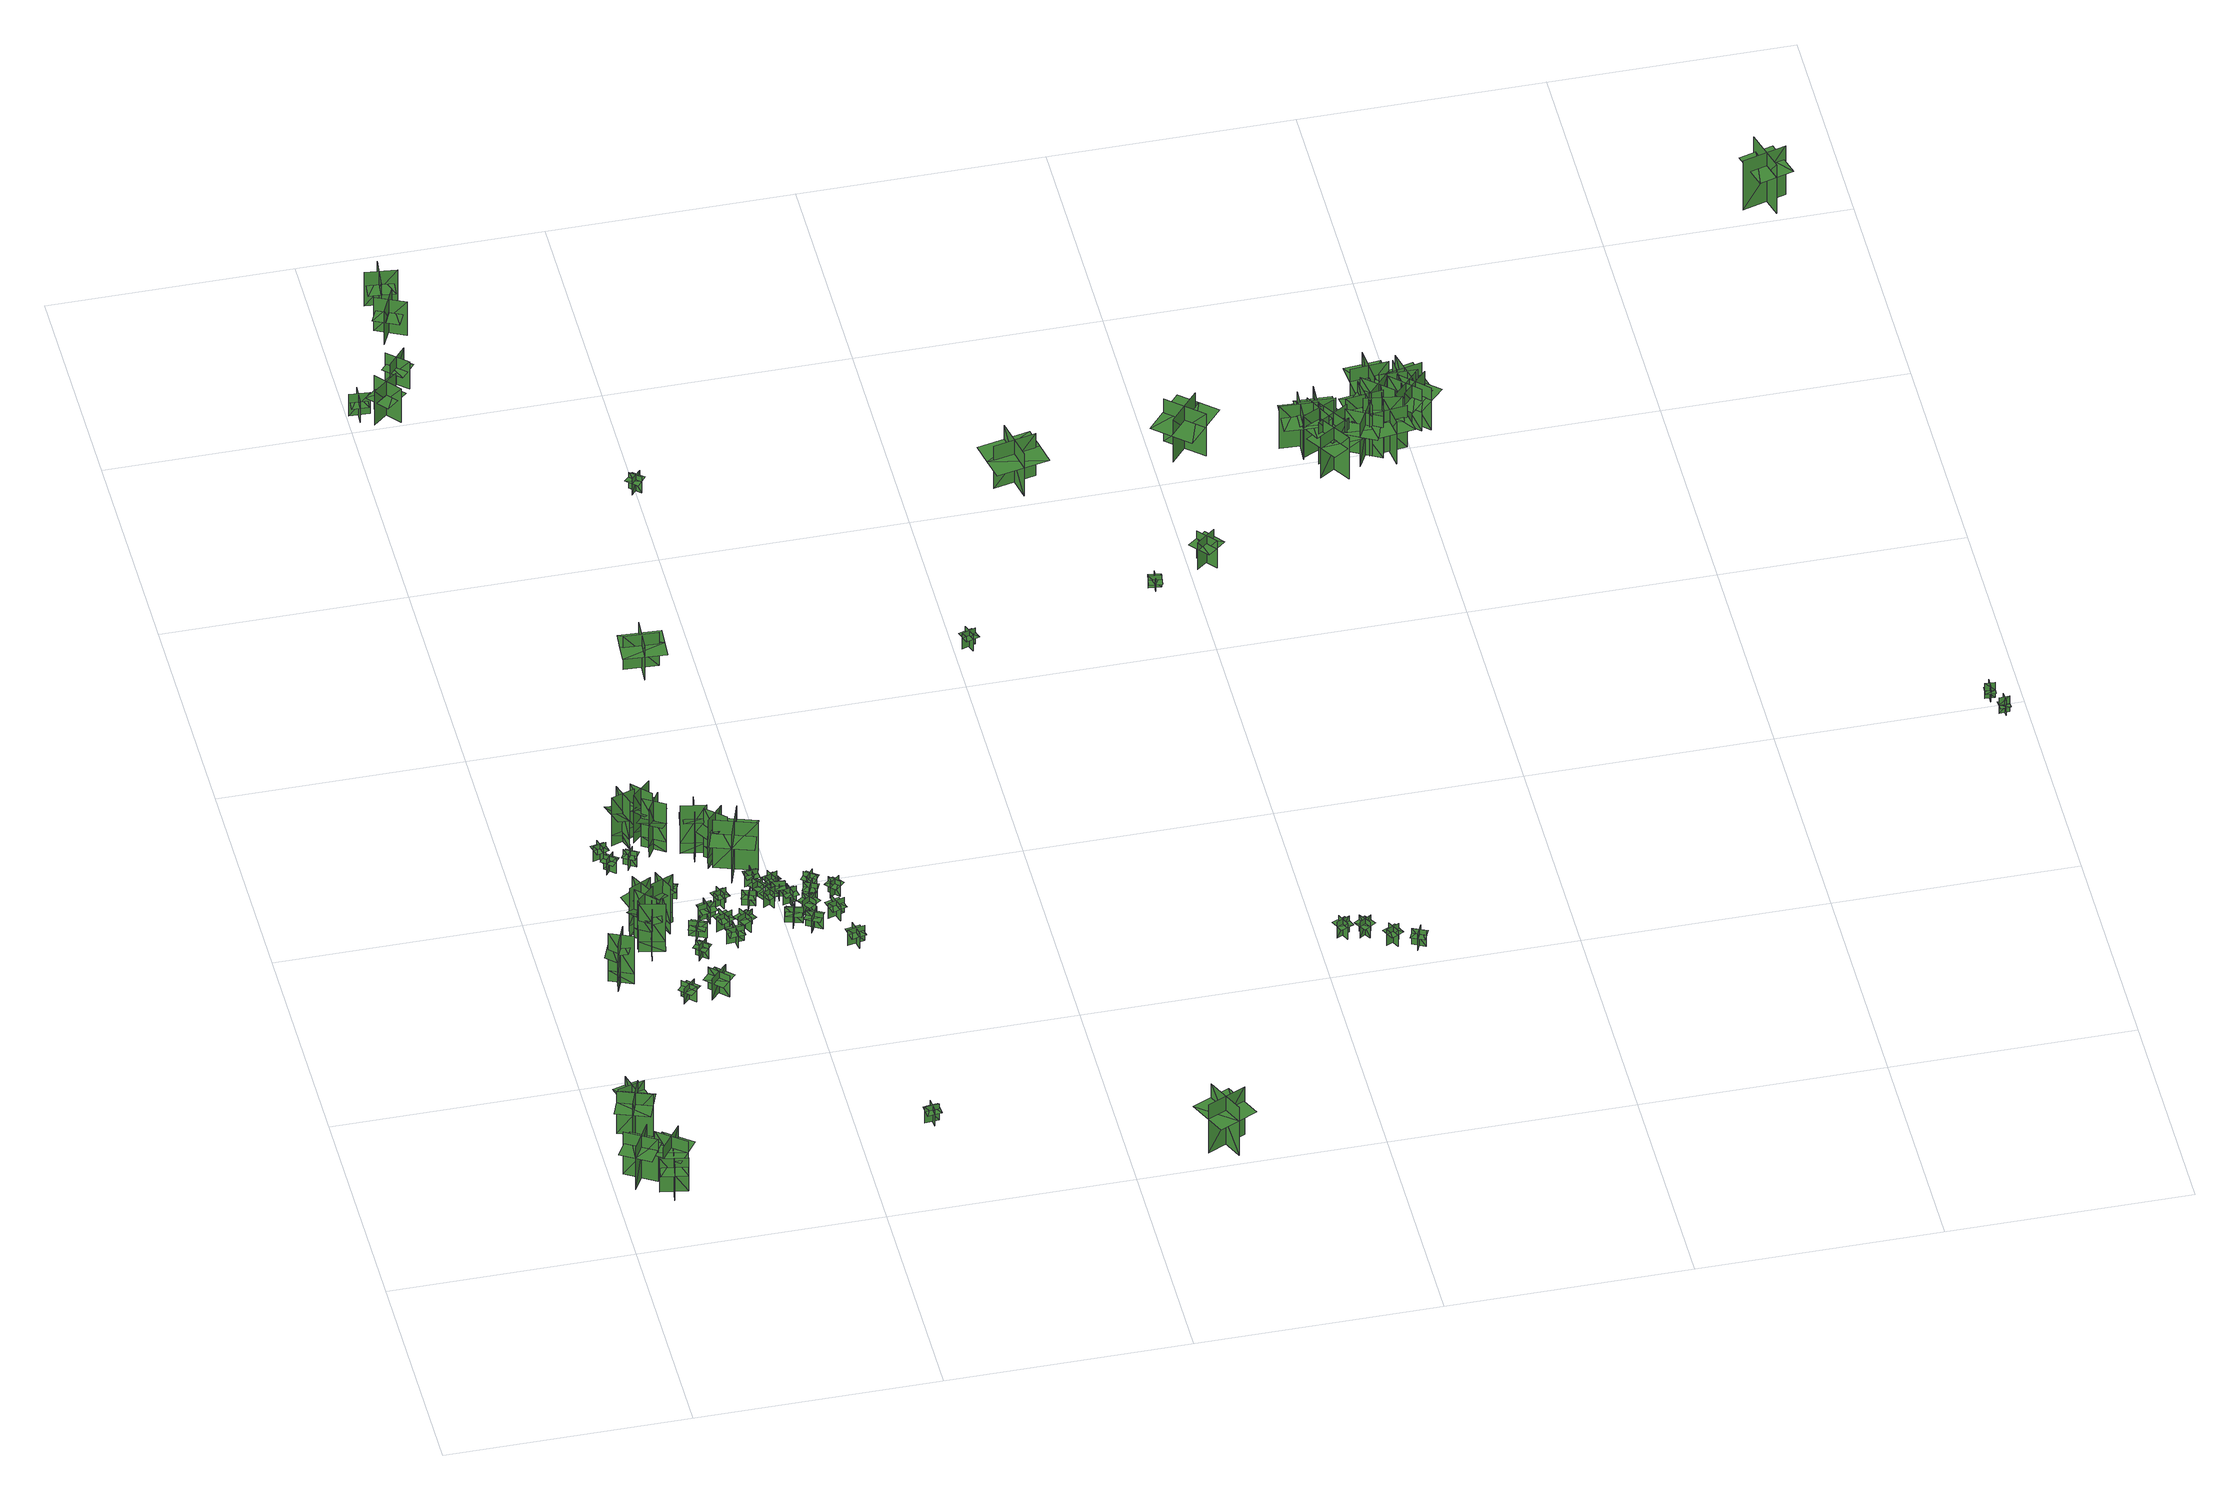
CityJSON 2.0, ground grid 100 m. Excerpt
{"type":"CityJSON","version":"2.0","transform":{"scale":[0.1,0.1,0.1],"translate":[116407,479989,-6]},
"CityObjects":{
"tree1":{"type":"SolitaryVegetationObject","geometry":[{"type":"MultiSurface","lod":"1","boundaries":[[[0,1,2]],[[0,2,3]],[[4,5,6]],[[4,6,7]],[[8,9,10]],[[8,10,11]],[[8,11,12]],[[8,12,13]]]}]},
"tree2":{"type":"SolitaryVegetationObject","geometry":[{"type":"MultiSurface","lod":"1","boundaries":[[[14,15,16]],[[14,16,17]],[[18,19,20]],[[18,20,21]],[[22,23,24]],[[22,24,25]],[[22,25,26]],[[22,26,27]]]}]},
"tree3":{"type":"SolitaryVegetationObject","geometry":[{"type":"MultiSurface","lod":"1","boundaries":[[[28,29,30]],[[28,30,31]],[[32,33,34]],[[32,34,35]],[[36,37,38]],[[36,38,39]],[[36,39,40]],[[36,40,41]]]}]},
"tree4":{"type":"SolitaryVegetationObject","geometry":[{"type":"MultiSurface","lod":"1","boundaries":[[[42,43,44]],[[42,44,45]],[[46,47,48]],[[46,48,49]],[[50,51,52]],[[50,52,53]],[[50,53,54]],[[50,54,55]]]}]},
"tree5":{"type":"SolitaryVegetationObject","geometry":[{"type":"MultiSurface","lod":"1","boundaries":[[[56,57,58]],[[56,58,59]],[[60,61,62]],[[60,62,63]],[[64,65,66]],[[64,66,67]],[[64,67,68]],[[64,68,69]]]}]},
"tree6":{"type":"SolitaryVegetationObject","geometry":[{"type":"MultiSurface","lod":"1","boundaries":[[[70,71,72]],[[70,72,73]],[[74,75,76]],[[74,76,77]],[[78,79,75]],[[78,75,74]],[[80,81,71]],[[80,71,70]],[[82,83,84]],[[82,84,85]],[[86,87,88]],[[86,88,89]]]}]},
"tree7":{"type":"SolitaryVegetationObject","geometry":[{"type":"MultiSurface","lod":"1","boundaries":[[[90,91,92]],[[90,92,93]],[[94,95,96]],[[94,96,97]],[[98,99,100]],[[98,100,101]],[[98,101,102]],[[98,102,103]]]}]},
"tree8":{"type":"SolitaryVegetationObject","geometry":[{"type":"MultiSurface","lod":"1","boundaries":[[[104,105,106]],[[104,106,107]],[[108,109,110]],[[108,110,111]],[[112,113,109]],[[112,109,108]],[[114,115,105]],[[114,105,104]],[[116,117,118]],[[116,118,119]],[[120,121,122]],[[120,122,123]]]}]},
"tree9":{"type":"SolitaryVegetationObject","geometry":[{"type":"MultiSurface","lod":"1","boundaries":[[[124,125,126]],[[124,126,127]],[[128,129,130]],[[128,130,131]],[[132,133,129]],[[132,129,128]],[[134,135,125]],[[134,125,124]],[[136,137,138]],[[136,138,139]],[[140,141,142]],[[140,142,143]]]}]},
"tree10":{"type":"SolitaryVegetationObject","geometry":[{"type":"MultiSurface","lod":"1","boundaries":[[[144,145,146]],[[144,146,147]],[[148,149,150]],[[148,150,151]],[[152,153,149]],[[152,149,148]],[[154,155,145]],[[154,145,144]],[[156,157,158]],[[156,158,159]],[[160,161,162]],[[160,162,163]]]}]},
"tree11":{"type":"SolitaryVegetationObject","geometry":[{"type":"MultiSurface","lod":"1","boundaries":[[[164,165,166]],[[164,166,167]],[[168,169,170]],[[168,170,171]],[[172,173,174]],[[172,174,175]],[[172,175,176]],[[172,176,177]]]}]},
"tree12":{"type":"SolitaryVegetationObject","geometry":[{"type":"MultiSurface","lod":"1","boundaries":[[[178,179,180]],[[178,180,181]],[[182,183,184]],[[182,184,185]],[[186,187,188]],[[186,188,189]],[[186,189,190]],[[186,190,191]]]}]},
"tree13":{"type":"SolitaryVegetationObject","geometry":[{"type":"MultiSurface","lod":"1","boundaries":[[[192,193,194]],[[192,194,195]],[[196,197,198]],[[196,198,199]],[[200,201,197]],[[200,197,196]],[[202,203,193]],[[202,193,192]],[[204,205,206]],[[204,206,207]],[[208,209,210]],[[208,210,211]]]}]},
"tree14":{"type":"SolitaryVegetationObject","geometry":[{"type":"MultiSurface","lod":"1","boundaries":[[[212,213,214]],[[212,214,215]],[[216,217,218]],[[216,218,219]],[[220,221,222]],[[220,222,223]],[[220,223,224]],[[220,224,225]]]}]},
"tree15":{"type":"SolitaryVegetationObject","geometry":[{"type":"MultiSurface","lod":"1","boundaries":[[[226,227,228]],[[226,228,229]],[[230,231,232]],[[230,232,233]],[[234,235,236]],[[234,236,237]],[[234,237,238]],[[234,238,239]]]}]},
"tree16":{"type":"SolitaryVegetationObject","geometry":[{"type":"MultiSurface","lod":"1","boundaries":[[[240,241,242]],[[240,242,243]],[[244,245,246]],[[244,246,247]],[[248,249,250]],[[248,250,251]],[[248,251,252]],[[248,252,253]]]}]},
"tree17":{"type":"SolitaryVegetationObject","geometry":[{"type":"MultiSurface","lod":"1","boundaries":[[[254,255,256]],[[254,256,257]],[[258,259,260]],[[258,260,261]],[[262,263,264]],[[262,264,265]],[[262,265,266]],[[262,266,267]]]}]},
"tree18":{"type":"SolitaryVegetationObject","geometry":[{"type":"MultiSurface","lod":"1","boundaries":[[[268,269,270]],[[268,270,271]],[[272,273,274]],[[272,274,275]],[[276,277,278]],[[276,278,279]],[[276,279,280]],[[276,280,281]]]}]},
"tree19":{"type":"SolitaryVegetationObject","geometry":[{"type":"MultiSurface","lod":"1","boundaries":[[[282,283,284]],[[282,284,285]],[[286,287,288]],[[286,288,289]],[[290,291,287]],[[290,287,286]],[[292,293,283]],[[292,283,282]],[[294,295,296]],[[294,296,297]],[[298,299,300]],[[298,300,301]]]}]},
"tree20":{"type":"SolitaryVegetationObject","geometry":[{"type":"MultiSurface","lod":"1","boundaries":[[[302,303,304]],[[302,304,305]],[[306,307,308]],[[306,308,309]],[[310,311,312]],[[310,312,313]],[[310,313,314]],[[310,314,315]]]}]},
"tree21":{"type":"SolitaryVegetationObject","geometry":[{"type":"MultiSurface","lod":"1","boundaries":[[[316,317,318]],[[316,318,319]],[[320,321,322]],[[320,322,323]],[[324,325,321]],[[324,321,320]],[[326,327,317]],[[326,317,316]],[[328,329,330]],[[328,330,331]],[[332,333,334]],[[332,334,335]]]}]},
"tree22":{"type":"SolitaryVegetationObject","geometry":[{"type":"MultiSurface","lod":"1","boundaries":[[[336,337,338]],[[336,338,339]],[[340,341,342]],[[340,342,343]],[[344,345,346]],[[344,346,347]],[[344,347,348]],[[344,348,349]]]}]},
"tree23":{"type":"SolitaryVegetationObject","geometry":[{"type":"MultiSurface","lod":"1","boundaries":[[[350,351,352]],[[350,352,353]],[[354,355,356]],[[354,356,357]],[[358,359,355]],[[358,355,354]],[[360,361,351]],[[360,351,350]],[[362,363,364]],[[362,364,365]],[[366,367,368]],[[366,368,369]]]}]},
"tree24":{"type":"SolitaryVegetationObject","geometry":[{"type":"MultiSurface","lod":"1","boundaries":[[[370,371,372]],[[370,372,373]],[[374,375,376]],[[374,376,377]],[[378,379,380]],[[378,380,381]],[[378,381,382]],[[378,382,383]]]}]},
"tree25":{"type":"SolitaryVegetationObject","geometry":[{"type":"MultiSurface","lod":"1","boundaries":[[[384,385,386]],[[384,386,387]],[[388,389,390]],[[388,390,391]],[[392,393,394]],[[392,394,395]],[[392,395,396]],[[392,396,397]]]}]},
"tree26":{"type":"SolitaryVegetationObject","geometry":[{"type":"MultiSurface","lod":"1","boundaries":[[[398,399,400]],[[398,400,401]],[[402,403,404]],[[402,404,405]],[[406,407,408]],[[406,408,409]],[[406,409,410]],[[406,410,411]]]}]},
"tree27":{"type":"SolitaryVegetationObject","geometry":[{"type":"MultiSurface","lod":"1","boundaries":[[[412,413,414]],[[412,414,415]],[[416,417,418]],[[416,418,419]],[[420,421,422]],[[420,422,423]],[[420,423,424]],[[420,424,425]]]}]},
"tree28":{"type":"SolitaryVegetationObject","geometry":[{"type":"MultiSurface","lod":"1","boundaries":[[[426,427,428]],[[426,428,429]],[[430,431,432]],[[430,432,433]],[[434,435,431]],[[434,431,430]],[[436,437,427]],[[436,427,426]],[[438,439,440]],[[438,440,441]],[[442,443,444]],[[442,444,445]]]}]},
"tree29":{"type":"SolitaryVegetationObject","geometry":[{"type":"MultiSurface","lod":"1","boundaries":[[[446,447,448]],[[446,448,449]],[[450,451,452]],[[450,452,453]],[[454,455,456]],[[454,456,457]],[[454,457,458]],[[454,458,459]]]}]},
"tree30":{"type":"SolitaryVegetationObject","geometry":[{"type":"MultiSurface","lod":"1","boundaries":[[[460,461,462]],[[460,462,463]],[[464,465,466]],[[464,466,467]],[[468,469,465]],[[468,465,464]],[[470,471,461]],[[470,461,460]],[[472,473,474]],[[472,474,475]],[[476,477,478]],[[476,478,479]]]}]},
"tree31":{"type":"SolitaryVegetationObject","geometry":[{"type":"MultiSurface","lod":"1","boundaries":[[[480,481,482]],[[480,482,483]],[[484,485,486]],[[484,486,487]],[[488,489,490]],[[488,490,491]],[[488,491,492]],[[488,492,493]]]}]},
"tree32":{"type":"SolitaryVegetationObject","geometry":[{"type":"MultiSurface","lod":"1","boundaries":[[[494,495,496]],[[494,496,497]],[[498,499,500]],[[498,500,501]],[[502,503,504]],[[502,504,505]],[[502,505,506]],[[502,506,507]]]}]},
"tree33":{"type":"SolitaryVegetationObject","geometry":[{"type":"MultiSurface","lod":"1","boundaries":[[[508,509,510]],[[508,510,511]],[[512,513,514]],[[512,514,515]],[[516,517,518]],[[516,518,519]],[[516,519,520]],[[516,520,521]]]}]},
"tree34":{"type":"SolitaryVegetationObject","geometry":[{"type":"MultiSurface","lod":"1","boundaries":[[[522,523,524]],[[522,524,525]],[[526,527,528]],[[526,528,529]],[[530,531,532]],[[530,532,533]],[[530,533,534]],[[530,534,535]]]}]},
"tree35":{"type":"SolitaryVegetationObject","geometry":[{"type":"MultiSurface","lod":"1","boundaries":[[[536,537,538]],[[536,538,539]],[[540,541,542]],[[540,542,543]],[[544,545,546]],[[544,546,547]],[[544,547,548]],[[544,548,549]]]}]},
"tree36":{"type":"SolitaryVegetationObject","geometry":[{"type":"MultiSurface","lod":"1","boundaries":[[[550,551,552]],[[550,552,553]],[[554,555,556]],[[554,556,557]],[[558,559,560]],[[558,560,561]],[[558,561,562]],[[558,562,563]]]}]},
"tree37":{"type":"SolitaryVegetationObject","geometry":[{"type":"MultiSurface","lod":"1","boundaries":[[[564,565,566]],[[564,566,567]],[[568,569,570]],[[568,570,571]],[[572,573,574]],[[572,574,575]],[[572,575,576]],[[572,576,577]]]}]},
"tree38":{"type":"SolitaryVegetationObject","geometry":[{"type":"MultiSurface","lod":"1","boundaries":[[[578,579,580]],[[578,580,581]],[[582,583,584]],[[582,584,585]],[[586,587,588]],[[586,588,589]],[[586,589,590]],[[586,590,591]]]}]},
"tree39":{"type":"SolitaryVegetationObject","geometry":[{"type":"MultiSurface","lod":"1","boundaries":[[[592,593,594]],[[592,594,595]],[[596,597,598]],[[596,598,599]],[[600,601,602]],[[600,602,603]],[[600,604,605]],[[600,605,601]]]}]},
"tree40":{"type":"SolitaryVegetationObject","geometry":[{"type":"MultiSurface","lod":"1","boundaries":[[[606,607,608]],[[606,608,609]],[[610,611,612]],[[610,612,613]],[[614,615,616]],[[614,616,617]],[[614,617,618]],[[614,618,619]]]}]},
"tree41":{"type":"SolitaryVegetationObject","geometry":[{"type":"MultiSurface","lod":"1","boundaries":[[[620,621,622]],[[620,622,623]],[[624,625,626]],[[624,626,627]],[[628,629,630]],[[628,630,631]],[[628,631,632]],[[628,632,633]]]}]},
"tree42":{"type":"SolitaryVegetationObject","geometry":[{"type":"MultiSurface","lod":"1","boundaries":[[[634,635,636]],[[634,636,637]],[[638,639,640]],[[638,640,641]],[[642,643,644]],[[642,644,645]],[[642,645,646]],[[642,646,647]]]}]},
"tree43":{"type":"SolitaryVegetationObject","geometry":[{"type":"MultiSurface","lod":"1","boundaries":[[[648,649,650]],[[648,650,651]],[[652,653,654]],[[652,654,655]],[[656,657,658]],[[656,658,659]],[[656,659,660]],[[656,660,661]]]}]},
"tree44":{"type":"SolitaryVegetationObject","geometry":[{"type":"MultiSurface","lod":"1","boundaries":[[[662,663,664]],[[662,664,665]],[[666,667,668]],[[666,668,669]],[[670,671,672]],[[670,672,673]],[[670,674,675]],[[670,675,671]]]}]},
"tree45":{"type":"SolitaryVegetationObject","geometry":[{"type":"MultiSurface","lod":"1","boundaries":[[[676,677,678]],[[676,678,679]],[[680,681,682]],[[680,682,683]],[[684,685,686]],[[684,686,687]],[[684,687,688]],[[684,688,689]]]}]},
"tree46":{"type":"SolitaryVegetationObject","geometry":[{"type":"MultiSurface","lod":"1","boundaries":[[[690,691,692]],[[690,692,693]],[[694,695,696]],[[694,696,697]],[[698,699,700]],[[698,700,701]],[[698,701,702]],[[698,702,703]]]}]},
"tree47":{"type":"SolitaryVegetationObject","geometry":[{"type":"MultiSurface","lod":"1","boundaries":[[[704,705,706]],[[704,706,707]],[[708,709,710]],[[708,710,711]],[[712,713,714]],[[712,714,715]],[[712,715,716]],[[712,716,717]]]}]},
"tree48":{"type":"SolitaryVegetationObject","geometry":[{"type":"MultiSurface","lod":"1","boundaries":[[[718,719,720]],[[718,720,721]],[[722,723,724]],[[722,724,725]],[[726,727,728]],[[726,728,729]],[[726,729,730]],[[726,730,731]]]}]},
"tree49":{"type":"SolitaryVegetationObject","geometry":[{"type":"MultiSurface","lod":"1","boundaries":[[[732,733,734]],[[732,734,735]],[[736,737,738]],[[736,738,739]],[[740,741,742]],[[740,742,743]],[[740,743,744]],[[740,744,745]]]}]},
"tree50":{"type":"SolitaryVegetationObject","geometry":[{"type":"MultiSurface","lod":"1","boundaries":[[[746,747,748]],[[746,748,749]],[[750,751,752]],[[750,752,753]],[[754,755,756]],[[754,756,757]],[[754,758,759]],[[754,759,755]]]}]},
"tree51":{"type":"SolitaryVegetationObject","geometry":[{"type":"MultiSurface","lod":"1","boundaries":[[[760,761,762]],[[760,762,763]],[[764,765,766]],[[764,766,767]],[[768,769,770]],[[768,770,771]],[[768,771,772]],[[768,772,773]]]}]},
"tree52":{"type":"SolitaryVegetationObject","geometry":[{"type":"MultiSurface","lod":"1","boundaries":[[[774,775,776]],[[774,776,777]],[[778,779,780]],[[778,780,781]],[[782,783,784]],[[782,784,785]],[[782,786,787]],[[782,787,783]]]}]},
"tree53":{"type":"SolitaryVegetationObject","geometry":[{"type":"MultiSurface","lod":"1","boundaries":[[[788,789,790]],[[788,790,791]],[[792,793,794]],[[792,794,795]],[[796,797,798]],[[796,798,799]],[[796,800,801]],[[796,801,797]]]}]},
"tree54":{"type":"SolitaryVegetationObject","geometry":[{"type":"MultiSurface","lod":"1","boundaries":[[[802,803,804]],[[802,804,805]],[[806,807,808]],[[806,808,809]],[[810,811,812]],[[810,812,813]],[[810,813,814]],[[810,814,815]]]}]},
"tree55":{"type":"SolitaryVegetationObject","geometry":[{"type":"MultiSurface","lod":"1","boundaries":[[[816,817,818]],[[816,818,819]],[[820,821,822]],[[820,822,823]],[[824,825,826]],[[824,826,827]],[[824,827,828]],[[824,828,829]]]}]},
"tree56":{"type":"SolitaryVegetationObject","geometry":[{"type":"MultiSurface","lod":"1","boundaries":[[[830,831,832]],[[830,832,833]],[[834,835,836]],[[834,836,837]],[[838,839,840]],[[838,840,841]],[[838,841,842]],[[838,842,843]]]}]},
"tree57":{"type":"SolitaryVegetationObject","geometry":[{"type":"MultiSurface","lod":"1","boundaries":[[[844,845,846]],[[844,846,847]],[[848,849,850]],[[848,850,851]],[[852,853,854]],[[852,854,855]],[[852,855,856]],[[852,856,857]]]}]},
"tree58":{"type":"SolitaryVegetationObject","geometry":[{"type":"MultiSurface","lod":"1","boundaries":[[[858,859,860]],[[858,860,861]],[[862,863,864]],[[862,864,865]],[[866,867,868]],[[866,868,869]],[[866,869,870]],[[866,870,871]]]}]},
"tree59":{"type":"SolitaryVegetationObject","geometry":[{"type":"MultiSurface","lod":"1","boundaries":[[[872,873,874]],[[872,874,875]],[[876,877,878]],[[876,878,879]],[[880,881,882]],[[880,882,883]],[[880,883,884]],[[880,884,885]]]}]},
"tree60":{"type":"SolitaryVegetationObject","geometry":[{"type":"MultiSurface","lod":"1","boundaries":[[[886,887,888]],[[886,888,889]],[[890,891,892]],[[890,892,893]],[[894,895,896]],[[894,896,897]],[[894,897,898]],[[894,898,899]]]}]},
"tree61":{"type":"SolitaryVegetationObject","geometry":[{"type":"MultiSurface","lod":"1","boundaries":[[[900,901,902]],[[900,902,903]],[[904,905,906]],[[904,906,907]],[[908,909,910]],[[908,910,911]],[[908,911,912]],[[908,912,913]]]}]},
"tree62":{"type":"SolitaryVegetationObject","geometry":[{"type":"MultiSurface","lod":"1","boundaries":[[[914,915,916]],[[914,916,917]],[[918,919,920]],[[918,920,921]],[[922,923,924]],[[922,924,925]],[[922,925,926]],[[922,926,927]]]}]},
"tree63":{"type":"SolitaryVegetationObject","geometry":[{"type":"MultiSurface","lod":"1","boundaries":[[[928,929,930]],[[928,930,931]],[[932,933,934]],[[932,934,935]],[[936,937,938]],[[936,938,939]],[[936,939,940]],[[936,940,941]]]}]},
"tree64":{"type":"SolitaryVegetationObject","geometry":[{"type":"MultiSurface","lod":"1","boundaries":[[[942,943,944]],[[942,944,945]],[[946,947,948]],[[946,948,949]],[[950,951,952]],[[950,952,953]],[[950,953,954]],[[950,954,955]]]}]},
"tree65":{"type":"SolitaryVegetationObject","geometry":[{"type":"MultiSurface","lod":"1","boundaries":[[[956,957,958]],[[956,958,959]],[[960,961,962]],[[960,962,963]],[[964,965,966]],[[964,966,967]],[[964,967,968]],[[964,968,969]]]}]},
"tree66":{"type":"SolitaryVegetationObject","geometry":[{"type":"MultiSurface","lod":"1","boundaries":[[[970,971,972]],[[970,972,973]],[[974,975,976]],[[974,976,977]],[[978,979,980]],[[978,980,981]],[[978,981,982]],[[978,982,983]]]}]},
"tree67":{"type":"SolitaryVegetationObject","geometry":[{"type":"MultiSurface","lod":"1","boundaries":[[[984,985,986]],[[984,986,987]],[[988,989,990]],[[988,990,991]],[[992,993,994]],[[992,994,995]],[[992,995,996]],[[992,996,997]]]}]},
"tree68":{"type":"SolitaryVegetationObject","geometry":[{"type":"MultiSurface","lod":"1","boundaries":[[[998,999,1000]],[[998,1000,1001]],[[1002,1003,1004]],[[1002,1004,1005]],[[1006,1007,1008]],[[1006,1008,1009]],[[1006,1009,1010]],[[1006,1010,1011]]]}]},
"tree69":{"type":"SolitaryVegetationObject","geometry":[{"type":"MultiSurface","lod":"1","boundaries":[[[1012,1013,1014]],[[1012,1014,1015]],[[1016,1017,1018]],[[1016,1018,1019]],[[1020,1021,1022]],[[1020,1022,1023]],[[1020,1023,1024]],[[1020,1024,1025]]]}]},
"tree70":{"type":"SolitaryVegetationObject","geometry":[{"type":"MultiSurface","lod":"1","boundaries":[[[1026,1027,1028]],[[1026,1028,1029]],[[1030,1031,1032]],[[1030,1032,1033]],[[1034,1035,1036]],[[1034,1036,1037]],[[1034,1037,1038]],[[1034,1038,1039]]]}]},
"tree71":{"type":"SolitaryVegetationObject","geometry":[{"type":"MultiSurface","lod":"1","boundaries":[[[1040,1041,1042]],[[1040,1042,1043]],[[1044,1045,1046]],[[1044,1046,1047]],[[1048,1049,1050]],[[1048,1050,1051]],[[1048,1051,1052]],[[1048,1052,1053]]]}]},
"tree72":{"type":"SolitaryVegetationObject","geometry":[{"type":"MultiSurface","lod":"1","boundaries":[[[1054,1055,1056]],[[1054,1056,1057]],[[1058,1059,1060]],[[1058,1060,1061]],[[1062,1063,1064]],[[1062,1064,1065]],[[1062,1065,1066]],[[1062,1066,1067]]]}]},
"tree73":{"type":"SolitaryVegetationObject","geometry":[{"type":"MultiSurface","lod":"1","boundaries":[[[1068,1069,1070]],[[1068,1070,1071]],[[1072,1073,1074]],[[1072,1074,1075]],[[1076,1077,1078]],[[1076,1078,1079]],[[1076,1079,1080]],[[1076,1080,1081]]]}]},
"tree74":{"type":"SolitaryVegetationObject","geometry":[{"type":"MultiSurface","lod":"1","boundaries":[[[1082,1083,1084]],[[1082,1084,1085]],[[1086,1087,1088]],[[1086,1088,1089]],[[1090,1091,1092]],[[1090,1092,1093]],[[1090,1093,1094]],[[1090,1094,1095]]]}]},
"tree75":{"type":"SolitaryVegetationObject","geometry":[{"type":"MultiSurface","lod":"1","boundaries":[[[1096,1097,1098]],[[1096,1098,1099]],[[1100,1101,1102]],[[1100,1102,1103]],[[1104,1105,1106]],[[1104,1106,1107]],[[1104,1107,1108]],[[1104,1108,1109]]]}]},
"tree76":{"type":"SolitaryVegetationObject","geometry":[{"type":"MultiSurface","lod":"1","boundaries":[[[1110,1111,1112]],[[1110,1112,1113]],[[1114,1115,1116]],[[1114,1116,1117]],[[1118,1119,1120]],[[1118,1120,1121]],[[1118,1121,1122]],[[1118,1122,1123]]]}]},
"tree77":{"type":"SolitaryVegetationObject","geometry":[{"type":"MultiSurface","lod":"1","boundaries":[[[1124,1125,1126]],[[1124,1126,1127]],[[1128,1129,1130]],[[1128,1130,1131]],[[1132,1133,1134]],[[1132,1134,1135]],[[1132,1135,1136]],[[1132,1136,1137]]]}]},
"tree78":{"type":"SolitaryVegetationObject","geometry":[{"type":"MultiSurface","lod":"1","boundaries":[[[1138,1139,1140]],[[1138,1140,1141]],[[1142,1143,1144]],[[1142,1144,1145]],[[1146,1147,1148]],[[1146,1148,1149]],[[1146,1149,1150]],[[1146,1150,1151]]]}]},
"tree79":{"type":"SolitaryVegetationObject","geometry":[{"type":"MultiSurface","lod":"1","boundaries":[[[1152,1153,1154]],[[1152,1154,1155]],[[1156,1157,1158]],[[1156,1158,1159]],[[1160,1161,1162]],[[1160,1162,1163]],[[1160,1163,1164]],[[1160,1164,1165]]]}]},
"tree80":{"type":"SolitaryVegetationObject","geometry":[{"type":"MultiSurface","lod":"1","boundaries":[[[1166,1167,1168]],[[1166,1168,1169]],[[1170,1171,1172]],[[1170,1172,1173]],[[1174,1175,1171]],[[1174,1171,1170]],[[1176,1177,1167]],[[1176,1167,1166]],[[1166,1167,1178]],[[1166,1178,1179]],[[1166,1180,1181]],[[1166,1181,1167]]]}]},
"tree81":{"type":"SolitaryVegetationObject","geometry":[{"type":"MultiSurface","lod":"1","boundaries":[[[1182,1183,1184]],[[1182,1184,1185]],[[1186,1187,1188]],[[1186,1188,1189]],[[1190,1191,1187]],[[1190,1187,1186]],[[1192,1193,1183]],[[1192,1183,1182]],[[1182,1183,1194]],[[1182,1194,1195]],[[1182,1196,1197]],[[1182,1197,1183]]]}]},
"tree82":{"type":"SolitaryVegetationObject","geometry":[{"type":"MultiSurface","lod":"1","boundaries":[[[1198,1199,1200]],[[1198,1200,1201]],[[1202,1203,1204]],[[1202,1204,1205]],[[1206,1207,1208]],[[1206,1208,1209]],[[1206,1210,1211]],[[1206,1211,1207]]]}]}
},
"vertices":[
[53,466,16],[176,394,16],[176,394,232],[53,466,232],[80,365,16],[152,489,16],[152,489,232],[80,365,232],[80,365,176],[139,330,176],[212,454,176],[152,489,176],[93,524,176],[20,400,176],
[282,319,9],[171,338,9],[171,338,179],[282,319,179],[234,386,9],[216,275,9],[216,275,179],[234,386,179],[234,386,135],[181,395,135],[162,284,135],[216,275,135],[269,266,135],[288,377,135],
[176,750,17],[126,616,17],[126,616,234],[176,750,234],[81,706,17],[216,656,17],[216,656,234],[81,706,234],[81,706,177],[57,642,177],[191,591,177],[216,656,177],[240,720,177],[106,771,177],
[186,348,8],[273,463,8],[273,463,225],[186,348,225],[290,363,8],[176,450,8],[176,450,225],[290,363,225],[290,363,168],[331,418,168],[217,505,168],[176,450,168],[134,395,168],[248,308,168],
[102,764,21],[211,793,21],[211,793,191],[102,764,191],[173,723,21],[145,832,21],[145,832,191],[173,723,191],[173,723,147],[225,737,147],[197,846,147],[145,832,147],[92,818,147],[121,709,147],
[272,1529,66],[313,1624,66],[315,1624,261],[274,1529,261],[345,1558,67],[250,1599,67],[250,1598,261],[345,1557,261],[345,1557,15],[250,1598,15],[274,1529,15],[315,1624,15],[273,1529,161],[314,1624,161],[266,1645,180],[225,1550,180],[309,1611,192],[278,1539,192],[314,1524,202],[345,1595,202],
[504,1429,33],[555,1379,33],[555,1379,111],[504,1429,111],[505,1378,33],[555,1429,33],[555,1429,111],[505,1378,111],[507,1380,89],[530,1358,89],[576,1405,89],[553,1427,89],[531,1449,89],[485,1402,89],
[438,1659,81],[457,1761,81],[459,1760,276],[440,1658,276],[503,1703,81],[401,1722,81],[401,1721,276],[503,1702,276],[503,1702,30],[401,1721,30],[440,1658,30],[459,1760,30],[439,1659,176],[458,1760,176],[406,1770,195],[387,1668,195],[455,1746,207],[442,1670,207],[481,1663,217],[494,1739,217],
[474,1738,80],[403,1813,80],[404,1814,274],[475,1739,274],[477,1816,80],[401,1745,80],[402,1744,274],[477,1815,274],[477,1815,28],[402,1744,28],[475,1739,28],[404,1814,28],[475,1739,175],[404,1814,175],[365,1778,194],[436,1702,194],[414,1804,205],[467,1747,205],[496,1775,216],[442,1831,216],
[387,1825,79],[479,1873,79],[480,1871,274],[388,1823,274],[462,1801,79],[414,1893,79],[413,1892,274],[461,1801,274],[461,1801,28],[413,1892,28],[388,1823,28],[480,1871,28],[388,1824,174],[480,1872,174],[455,1919,193],[363,1871,193],[467,1865,205],[398,1829,205],[417,1794,215],[485,1830,215],
[457,2018,26],[456,1963,26],[456,1963,103],[457,2018,103],[430,1993,26],[486,1992,26],[486,1992,103],[430,1993,103],[430,1993,81],[430,1965,81],[485,1965,81],[486,1992,81],[486,2020,81],[430,2020,81],
[379,2241,22],[421,2206,22],[421,2206,99],[379,2241,99],[382,2205,22],[417,2247,22],[417,2247,99],[382,2205,99],[382,2205,78],[403,2187,78],[438,2229,78],[417,2247,78],[396,2265,78],[360,2222,78],
[472,1826,83],[568,1866,83],[568,1864,278],[473,1825,278],[544,1796,84],[505,1892,84],[504,1891,278],[544,1796,278],[544,1796,32],[504,1891,32],[473,1825,32],[568,1864,32],[473,1825,178],[568,1865,178],[548,1914,197],[452,1874,197],[555,1859,209],[484,1829,209],[499,1793,220],[570,1823,220],
[402,2310,21],[349,2296,21],[349,2296,98],[402,2310,98],[371,2329,21],[384,2275,21],[384,2275,98],[371,2329,98],[371,2329,77],[344,2322,77],[358,2268,77],[384,2275,77],[411,2282,77],[398,2336,77],
[616,1375,35],[685,1448,35],[685,1448,144],[616,1375,144],[687,1378,35],[615,1447,35],[615,1447,144],[687,1378,144],[684,1380,113],[715,1412,113],[648,1476,113],[618,1444,113],[587,1412,113],[654,1349,113],
[619,1616,32],[655,1658,32],[655,1658,108],[619,1616,108],[656,1619,32],[614,1655,32],[614,1655,108],[656,1619,108],[656,1619,87],[674,1640,87],[632,1676,87],[614,1655,87],[596,1634,87],[638,1598,87],
[505,2215,32],[457,2242,32],[457,2242,109],[505,2215,109],[495,2251,32],[468,2202,32],[468,2202,109],[495,2251,109],[495,2251,88],[471,2264,88],[444,2216,88],[468,2202,88],[493,2189,88],[519,2237,88],
[660,1790,33],[631,1725,33],[631,1725,111],[660,1790,111],[612,1771,33],[678,1742,33],[678,1742,111],[612,1771,111],[615,1770,89],[602,1741,89],[662,1715,89],[675,1743,89],[688,1772,89],[628,1798,89],
[496,2306,98],[463,2404,98],[465,2405,293],[497,2307,293],[531,2376,99],[433,2343,99],[433,2342,293],[531,2375,293],[531,2375,47],[433,2342,47],[497,2307,47],[465,2405,47],[497,2306,193],[464,2405,193],[414,2388,212],[447,2290,212],[469,2391,224],[494,2318,224],[531,2330,235],[506,2404,235],
[597,2026,34],[576,1974,34],[576,1974,111],[597,2026,111],[563,2011,34],[614,1991,34],[614,1991,111],[563,2011,111],[563,2011,90],[552,1986,90],[604,1965,90],[614,1991,90],[624,2016,90],[573,2037,90],
[589,2316,112],[519,2392,112],[520,2393,306],[591,2318,306],[593,2395,112],[517,2324,112],[517,2323,306],[593,2394,306],[593,2394,60],[517,2323,60],[591,2318,60],[520,2393,60],[590,2317,207],[520,2393,207],[481,2357,225],[551,2281,225],[529,2383,237],[583,2326,237],[611,2353,248],[558,2409,248],
[666,1845,35],[737,1858,35],[737,1858,113],[666,1845,113],[708,1816,35],[696,1887,35],[696,1887,113],[708,1816,113],[708,1819,91],[739,1825,91],[727,1889,91],[696,1884,91],[665,1878,91],[677,1814,91],
[631,2252,105],[543,2305,105],[544,2307,299],[632,2253,299],[613,2328,105],[559,2239,105],[560,2239,299],[614,2327,299],[614,2327,53],[560,2239,53],[632,2253,53],[544,2307,53],[632,2252,200],[543,2306,200],[516,2261,218],[604,2207,218],[555,2299,230],[622,2259,230],[642,2293,241],[576,2333,241],
[816,1693,35],[745,1687,35],[745,1687,112],[816,1693,112],[777,1725,35],[783,1654,35],[783,1654,112],[777,1725,112],[777,1722,91],[746,1720,91],[751,1654,91],[782,1657,91],[814,1660,91],[808,1725,91],
[788,1793,36],[722,1765,36],[722,1765,113],[788,1793,113],[740,1812,36],[768,1746,36],[768,1746,113],[740,1812,113],[742,1809,92],[713,1797,92],[738,1736,92],[767,1749,92],[796,1761,92],[770,1822,92],
[794,1923,39],[741,1904,39],[741,1904,116],[794,1923,116],[760,1939,39],[779,1887,39],[779,1887,116],[760,1939,116],[760,1939,95],[734,1930,95],[753,1878,95],[779,1887,95],[805,1896,95],[787,1948,95],
[817,1791,39],[851,1729,39],[851,1729,116],[817,1791,116],[803,1742,39],[866,1777,39],[866,1777,116],[803,1742,116],[806,1743,95],[821,1716,95],[878,1748,95],[863,1775,95],[848,1803,95],[790,1771,95],
[681,2228,108],[783,2211,108],[782,2209,303],[680,2226,303],[726,2164,108],[743,2266,108],[742,2266,303],[725,2164,303],[725,2164,57],[742,2266,57],[680,2226,57],[782,2209,57],[680,2227,203],[783,2210,203],[791,2262,222],[689,2279,222],[769,2212,234],[692,2224,234],[686,2186,244],[762,2173,244],
[902,1873,43],[851,1892,43],[851,1892,120],[902,1873,120],[887,1906,43],[868,1855,43],[868,1855,120],[887,1906,120],[887,1906,98],[861,1916,98],[842,1864,98],[868,1855,98],[894,1845,98],[913,1897,98],
[767,2122,104],[836,2200,104],[838,2198,299],[769,2121,299],[845,2126,105],[768,2195,105],[768,2195,299],[845,2126,299],[845,2126,53],[768,2195,53],[769,2121,53],[838,2198,53],[768,2122,199],[837,2199,199],[798,2234,218],[729,2157,218],[828,2188,230],[776,2130,230],[806,2104,241],[857,2162,241],
[1327,514,10],[1268,509,10],[1268,509,92],[1327,514,92],[1297,540,10],[1302,481,10],[1302,481,92],[1297,540,92],[1297,540,69],[1268,537,69],[1273,478,69],[1302,481,69],[1332,483,69],[1327,542,69],
[788,2125,50],[956,2068,50],[956,2068,296],[788,2125,296],[840,2019,50],[897,2186,50],[897,2186,296],[840,2019,296],[840,2019,227],[924,1990,227],[980,2158,227],[897,2186,227],[813,2215,227],[756,2047,227],
[906,1947,46],[938,1901,46],[938,1901,123],[906,1947,123],[899,1911,46],[945,1942,46],[945,1942,123],[899,1911,123],[899,1911,101],[915,1888,101],[961,1919,101],[945,1942,101],[929,1965,101],[884,1934,101],
[916,1967,47],[910,2022,47],[910,2022,124],[916,1967,124],[939,1995,47],[884,1989,47],[884,1989,124],[939,1995,124],[939,1995,103],[936,2023,103],[881,2017,103],[884,1989,103],[888,1962,103],[942,1968,103],
[979,1880,46],[931,1854,46],[931,1854,123],[979,1880,123],[944,1891,46],[970,1842,46],[970,1842,123],[944,1891,123],[944,1891,101],[920,1878,101],[946,1829,101],[970,1842,101],[995,1855,101],[968,1904,101],
[1015,1706,46],[1036,1774,46],[1036,1774,124],[1015,1706,124],[1060,1730,46],[991,1751,46],[991,1751,124],[1060,1730,124],[1057,1731,102],[1066,1761,102],[1003,1781,102],[994,1751,102],[985,1721,102],[1048,1701,102],
[1006,1964,49],[956,1940,49],[956,1940,126],[1006,1964,126],[971,1976,49],[995,1926,49],[995,1926,126],[971,1976,126],[971,1976,104],[946,1964,104],[970,1914,104],[995,1926,104],[1020,1938,104],[996,1988,104],
[998,1877,48],[1003,1932,48],[1003,1932,125],[998,1877,125],[1026,1900,48],[971,1906,48],[971,1906,125],[1026,1900,125],[1026,1900,104],[1029,1928,104],[974,1933,104],[971,1906,104],[969,1878,104],[1024,1873,104],
[46,5117,26],[40,5033,26],[40,5033,135],[46,5117,135],[6,5082,26],[6,5082,135],[90,5076,135],[90,5076,26],[49,5112,94],[44,5038,94],[78,5036,94],[83,5109,94],[14,5114,94],[8,5041,94],
[1040,1829,49],[1029,1884,49],[1029,1884,126],[1040,1829,126],[1061,1860,49],[1006,1849,49],[1006,1849,126],[1061,1860,126],[1061,1860,104],[1056,1887,104],[1001,1876,104],[1006,1849,104],[1012,1822,104],[1066,1832,104],
[1078,1664,47],[1113,1727,47],[1113,1727,125],[1078,1664,125],[1127,1679,47],[1065,1713,47],[1065,1713,125],[1127,1679,125],[1125,1680,104],[1140,1707,104],[1082,1739,104],[1067,1712,104],[1052,1684,104],[1110,1653,104],
[1045,1915,53],[1053,1915,53],[1053,1926,53],[1045,1926,53],[1049,1915,56],[1049,1915,49],[1049,1926,49],[1049,1926,56],[1049,1923,56],[1052,1923,56],[1052,1923,49],[1049,1923,49],[1045,1923,49],[1045,1923,56],
[1066,1766,50],[1125,1807,50],[1125,1807,128],[1066,1766,128],[1116,1758,50],[1075,1816,50],[1075,1816,128],[1116,1758,128],[1115,1760,106],[1140,1778,106],[1103,1832,106],[1077,1814,106],[1051,1796,106],[1089,1742,106],
[196,5097,22],[94,5012,22],[94,5012,194],[196,5097,194],[113,5104,22],[113,5104,194],[198,5002,194],[198,5002,22],[193,5087,128],[104,5013,128],[138,4972,128],[227,5046,128],[157,5130,128],[68,5056,128],
[1143,1851,52],[1093,1875,52],[1093,1875,129],[1143,1851,129],[1131,1886,52],[1107,1836,52],[1107,1836,129],[1131,1886,129],[1131,1886,108],[1106,1898,108],[1082,1848,108],[1107,1836,108],[1132,1824,108],[1156,1874,108],
[1268,1570,52],[1198,1556,52],[1198,1556,130],[1268,1570,130],[1225,1598,52],[1239,1528,52],[1239,1528,130],[1225,1598,130],[1226,1595,108],[1195,1589,108],[1208,1524,108],[1239,1531,108],[1270,1537,108],[1256,1601,108],
[1144,1941,53],[1111,1896,53],[1111,1896,130],[1144,1941,130],[1107,1935,53],[1152,1902,53],[1152,1902,130],[1107,1935,130],[1107,1935,109],[1091,1913,109],[1136,1880,109],[1152,1902,109],[1168,1925,109],[1123,1957,109],
[1228,1748,52],[1159,1728,52],[1159,1728,130],[1228,1748,130],[1182,1772,52],[1203,1703,52],[1203,1703,130],[1182,1772,130],[1183,1769,108],[1153,1760,108],[1172,1697,108],[1202,1706,108],[1232,1715,108],[1213,1778,108],
[1232,1841,56],[1194,1881,56],[1194,1881,133],[1232,1841,133],[1234,1877,56],[1193,1840,56],[1193,1840,133],[1234,1877,133],[1234,1877,112],[1215,1898,112],[1174,1860,112],[1193,1840,112],[1212,1820,112],[1252,1857,112],
[192,5258,24],[273,5187,24],[273,5186,164],[192,5258,164],[196,5190,24],[196,5190,164],[268,5272,164],[268,5272,24],[200,5257,111],[270,5194,111],[299,5227,111],[229,5290,111],[169,5223,111],[240,5160,111],
[795,3458,13],[795,3458,183],[786,3311,183],[786,3311,13],[859,3382,13],[859,3382,183],[718,3391,183],[718,3391,13],[881,3381,128],[886,3454,128],[710,3465,128],[705,3392,128],[700,3319,128],[876,3307,128],
[291,5583,26],[235,5463,26],[235,5463,198],[291,5583,198],[213,5554,26],[213,5554,198],[333,5498,198],[333,5498,26],[292,5573,132],[243,5469,132],[292,5446,132],[341,5550,132],[242,5597,132],[193,5492,132],
[273,5759,24],[259,5628,24],[259,5628,196],[273,5759,196],[209,5707,24],[209,5707,196],[341,5693,196],[341,5693,24],[277,5751,130],[266,5636,130],[319,5630,130],[331,5745,130],[222,5756,130],[210,5641,130],
[980,4385,21],[1019,4429,21],[1019,4429,103],[980,4385,103],[1019,4387,21],[975,4427,21],[975,4427,103],[1019,4387,103],[1019,4387,80],[1038,4410,80],[994,4449,80],[975,4427,80],[955,4405,80],[999,4365,80],
[2307,88,12],[2468,163,12],[2468,163,258],[2307,88,258],[2418,47,12],[2343,208,12],[2343,208,258],[2418,47,258],[2418,47,189],[2498,85,189],[2423,245,189],[2343,208,189],[2263,170,189],[2338,10,189],
[2089,3237,11],[2033,3218,11],[2033,3218,93],[2089,3237,93],[2054,3255,11],[2073,3199,11],[2073,3199,93],[2054,3255,93],[2054,3255,70],[2026,3246,70],[2044,3189,70],[2073,3199,70],[2101,3208,70],[2082,3264,70],
[3081,1212,53],[3104,1158,53],[3104,1158,135],[3081,1212,135],[3066,1175,53],[3120,1199,53],[3120,1199,135],[3066,1175,135],[3066,1175,112],[3077,1148,112],[3132,1171,112],[3120,1199,112],[3108,1226,112],[3054,1203,112],
[3154,1155,53],[3203,1187,53],[3203,1187,135],[3154,1155,135],[3193,1147,53],[3160,1196,53],[3160,1196,135],[3193,1147,135],[3193,1147,112],[3217,1163,112],[3185,1212,112],[3160,1196,112],[3136,1180,112],[3168,1130,112],
[3298,1113,53],[3245,1088,53],[3245,1088,135],[3298,1113,135],[3261,1126,53],[3287,1073,53],[3287,1073,135],[3261,1126,135],[3261,1126,112],[3235,1113,112],[3260,1060,112],[3287,1073,112],[3313,1086,112],[3288,1139,112],
[3394,1050,53],[3341,1075,53],[3341,1075,135],[3394,1050,135],[3381,1087,53],[3356,1033,53],[3356,1033,135],[3381,1087,135],[3381,1087,112],[3354,1099,112],[3329,1046,112],[3356,1033,112],[3383,1021,112],[3408,1074,112],
[2469,4050,12],[2469,4050,229],[2431,4233,229],[2431,4233,12],[2364,4121,12],[2364,4121,229],[2541,4158,229],[2541,4158,12],[2337,4115,159],[2356,4024,159],[2576,4070,159],[2557,4161,159],[2538,4253,159],[2318,4207,159],
[2871,3397,18],[2871,3397,80],[2818,3404,80],[2818,3404,18],[2842,3376,18],[2842,3376,80],[2848,3427,80],[2848,3427,18],[2841,3368,60],[2867,3365,60],[2876,3428,60],[2849,3432,60],[2823,3435,60],[2814,3372,60],
[3109,3530,18],[3031,3467,18],[3031,3467,157],[3109,3530,157],[3043,3537,18],[3106,3460,18],[3106,3460,157],[3043,3537,157],[3043,3537,118],[3004,3506,118],[3067,3429,118],[3106,3460,118],[3144,3492,118],[3081,3569,118],
[3073,4251,10],[3073,4251,227],[3214,4128,227],[3214,4128,10],[3200,4257,10],[3200,4257,227],[3081,4121,227],[3081,4121,10],[3218,4278,157],[3147,4339,157],[3000,4170,157],[3070,4108,157],[3141,4047,157],[3289,4216,157],
[3658,4102,8],[3503,4111,8],[3503,4111,224],[3658,4102,224],[3590,4179,8],[3581,4025,8],[3581,4025,224],[3590,4179,224],[3590,4179,164],[3513,4184,164],[3503,4029,164],[3581,4025,164],[3658,4020,164],[3667,4175,164],
[3644,4003,8],[3727,3872,8],[3727,3872,224],[3644,4003,224],[3621,3902,8],[3752,3985,8],[3752,3985,224],[3621,3902,224],[3621,3902,163],[3662,3837,163],[3793,3920,163],[3752,3985,163],[3710,4051,163],[3579,3968,163],
[3717,4099,10],[3579,4031,10],[3579,4031,225],[3717,4099,225],[3620,4133,10],[3688,3994,10],[3688,3994,225],[3620,4133,225],[3620,4133,165],[3550,4099,165],[3619,3960,165],[3688,3994,165],[3758,4028,165],[3689,4167,165],
[3650,4037,14],[3657,4192,14],[3657,4192,229],[3650,4037,229],[3727,4106,14],[3572,4113,14],[3572,4113,229],[3727,4106,229],[3727,4106,169],[3730,4184,169],[3576,4191,169],[3572,4113,169],[3569,4036,169],[3723,4029,169],
[3738,3964,10],[3657,4095,10],[3657,4095,225],[3738,3964,225],[3762,4064,10],[3631,3983,10],[3631,3983,225],[3762,4064,225],[3762,4064,165],[3722,4130,165],[3590,4048,165],[3631,3983,165],[3671,3917,165],[3803,3998,165],
[3784,3930,14],[3859,4065,14],[3859,4065,230],[3784,3930,230],[3883,3957,14],[3748,4033,14],[3748,4033,230],[3883,3957,230],[3883,3957,169],[3921,4025,169],[3786,4101,169],[3748,4033,169],[3710,3965,169],[3845,3890,169],
[3853,4022,20],[3831,4175,20],[3831,4175,236],[3853,4022,236],[3916,4104,20],[3762,4082,20],[3762,4082,236],[3916,4104,236],[3916,4104,175],[3905,4181,175],[3751,4159,175],[3762,4082,175],[3773,4006,175],[3927,4027,175],
[3987,3997,18],[3833,3976,18],[3833,3976,233],[3987,3997,233],[3904,4060,18],[3926,3906,18],[3926,3906,233],[3904,4060,233],[3904,4060,173],[3828,4049,173],[3850,3896,173],[3926,3906,173],[4003,3917,173],[3981,4071,173],
[3911,4128,23],[3888,3975,23],[3888,3975,239],[3911,4128,239],[3828,4067,23],[3981,4044,23],[3981,4044,239],[3828,4067,239],[3828,4067,178],[3816,3991,178],[3969,3968,178],[3981,4044,178],[3992,4121,178],[3839,4144,178],
[3857,4086,23],[3960,4202,23],[3960,4202,238],[3857,4086,238],[3960,4091,23],[3845,4194,23],[3845,4194,238],[3960,4091,238],[3960,4091,178],[4012,4149,178],[3896,4252,178],[3845,4194,178],[3793,4137,178],[3908,4033,178],
[3819,4253,18],[3974,4266,18],[3974,4266,234],[3819,4253,234],[3898,4186,18],[3885,4340,18],[3885,4340,234],[3898,4186,234],[3898,4186,173],[3975,4193,173],[3962,4347,173],[3885,4340,173],[3808,4334,173],[3821,4180,173],
[4063,4069,25],[3950,4175,25],[3950,4175,240],[4063,4069,240],[4061,4172,25],[3954,4059,25],[3954,4059,240],[4061,4172,240],[4061,4172,180],[4004,4225,180],[3898,4112,180],[3954,4059,180],[4011,4006,180],[4117,4119,180],
[3991,4263,22],[3993,4108,22],[3993,4108,238],[3991,4263,238],[3919,4190,22],[4073,4191,22],[4073,4191,238],[3919,4190,238],[3919,4190,177],[3919,4112,177],[4074,4114,177],[4073,4191,177],[4073,4269,177],[3918,4267,177],
[4099,4068,25],[3988,4175,25],[3988,4175,240],[4099,4068,240],[4098,4171,25],[3991,4059,25],[3991,4059,240],[4098,4171,240],[4098,4171,180],[4042,4225,180],[3935,4113,180],[3991,4059,180],[4046,4006,180],[4154,4117,180],
[4042,4140,22],[4007,4291,22],[4007,4291,238],[4042,4140,238],[4097,4227,22],[3946,4192,22],[3946,4192,238],[4097,4227,238],[4097,4227,177],[4080,4302,177],[3929,4268,177],[3946,4192,177],[3964,4117,177],[4115,4151,177],
[5893,2040,55],[5851,2043,55],[5850,2021,56],[5892,2018,56],[5872,2020,55],[5874,2063,55],[5872,2063,94],[5869,2020,94],[5869,2020,16],[5872,2063,16],[5893,2042,16],[5851,2044,16],[5851,2043,94],[5893,2040,94],[5894,2062,56],[5852,2064,56],
[5887,1948,54],[5929,1951,54],[5928,1973,54],[5885,1970,54],[5906,1971,54],[5909,1928,54],[5911,1929,93],[5908,1971,93],[5908,1971,15],[5911,1929,15],[5887,1946,15],[5929,1949,15],[5929,1951,93],[5887,1948,93],[5888,1927,54],[5931,1930,54],
[5649,5216,14],[5700,5033,14],[5700,5033,265],[5649,5216,265],[5577,5085,14],[5759,5136,14],[5759,5136,265],[5577,5085,265],[5653,5200,200],[5700,5033,200],[5772,5053,200],[5725,5220,200],[5582,5180,200],[5628,5013,200]
]}
